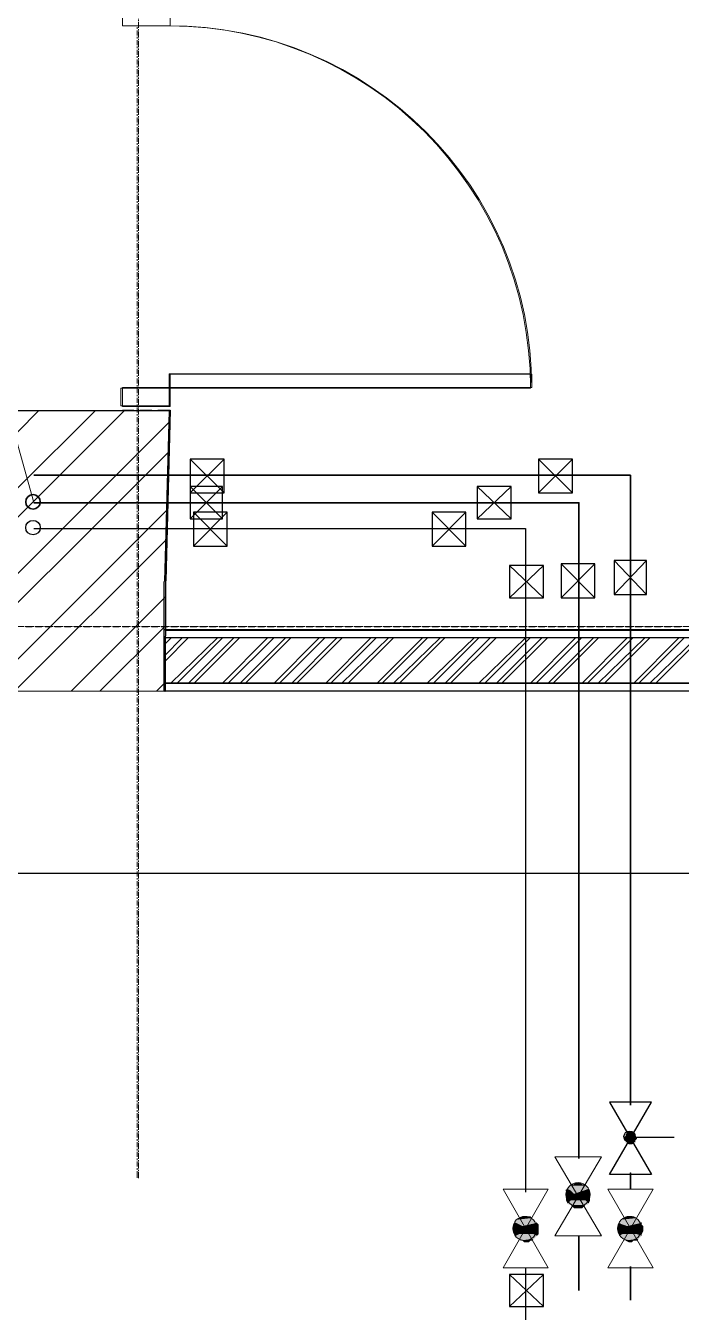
# Model space of a CAD drawing. Header units: millimetres. Extents: x -10178924 to 11692288, y -947381 to 58396.
# Drawn here: x 758863 to 760584, y -821242 to -817862 of the extents above; entities that cross this region are included whole.
import ezdxf

# ---------------------------------------------------------------- set-up
doc = ezdxf.new("R2010")
doc.units = ezdxf.units.MM
doc.linetypes.add('HIDDEN', pattern=[9.525, 6.35, -3.175])
doc.linetypes.add('осевая', pattern=[50.8, 31.75, -6.35, 6.35, -6.35])
for name, color, linetype, lineweight in [('PDF _0', 7, 'Continuous', 9), ('PDF _Разрезы', 7, 'Continuous', 9), ('PDF _Текст', 7, 'Continuous', 5), ('АР_Двери', 250, 'Continuous', 9), ('Двери', 7, 'Continuous', 9), ('Основная ГКЛ', 250, 'Continuous', 9), ('Перегородки', 162, 'Continuous', 9), ('Размеры клад.', 7, 'Continuous', 0), ('Размеры осевые', 153, 'Continuous', 9), ('ШТРИХОВКА', 252, 'Continuous', 15)]:
    doc.layers.add(name, color=color, linetype=linetype, lineweight=lineweight)
for name, color, linetype in [('PDF _PDF _Разрезы', 7, 'Continuous'), ('PDF _В1_Арматура', 7, 'Continuous'), ('PDF _ВК_В1', 5, 'Continuous'), ('PDF _ВК_Т3', 1, 'Continuous'), ('PDF _ВК_Т4', 6, 'Continuous'), ('PDF _Размеры клад.', 7, 'Continuous'), ('PDF _Стены внутр.1', 7, 'Continuous'), ('Стены внутр.1', 7, 'Continuous')]:
    doc.layers.add(name, color=color, linetype=linetype)
for name, color, linetype, true_color in [('PDF _АР_Двери', 7, 'Continuous', 0x545454), ('PDF _Основная ГКЛ', 7, 'Continuous', 0x545454), ('PDF _Перегородки', 7, 'Continuous', 0x0037dd), ('PDF _Размеры осевые', 7, 'Continuous', 0x5d6970), ('PDF _штриховка', 7, 'Continuous', 0x95834a)]:
    doc.layers.add(name, color=color, linetype=linetype, true_color=true_color)

# ---------------------------------------------------------------- blocks, each defined once
blk = doc.blocks.new('*U2227')
at = {"layer": 'АР_Двери'}
for points in [[(-999.6, 0), (-1049.6, 0), (-1049.6, 125), (-999.6, 125)], [(-50, 0), (0, 0), (0, 125), (-50, 125)], [(-50, -949.6), (-85, -949.6), (-85, 0), (-50, 0)]]:
    blk.add_lwpolyline(points, close=True, dxfattribs=at)
blk.add_arc((-50, 0), 949.6, 180, 270, dxfattribs=at)
at = {"layer": 'Основная ГКЛ', "linetype": 'HIDDEN', "ltscale": 5}
for p, q in [((-1059.6, 125), (-1059.6, 0)), ((10, 0), (10, 125))]:
    blk.add_line(p, q, dxfattribs=at)
blk = doc.blocks.new('A$C5282721b')
at = {"layer": 'Перегородки', "lineweight": 20, "true_color": 0x000000, "transparency": 33554687}
h = blk.add_hatch(dxfattribs=at)
h.set_pattern_fill('ANSI32', color=18, scale=10)
h.set_pattern_definition([(45, (-2682.13, 241280.52), (-67.35192, 67.35192), []), (45, (-2637.23, 241280.52), (-67.35192, 67.35192), [])])
h.paths.add_polyline_path([(39172.473, -38800.294), (39172.473, -38680.294), (36871.761, -38680.294), (36871.488, -38800.294)])
at = {"layer": 'ШТРИХОВКА', "ltscale": 100, "true_color": 0x000000, "transparency": 33554687}
h = blk.add_hatch(dxfattribs=at)
h.set_pattern_fill('ANSI31', color=18, scale=50)
h.set_pattern_definition([(45, (-79853.19, 25128.16), (-112.2532, 112.2532), [])])
edge = h.paths.add_edge_path()
edge.add_line((36498.921, -37009.188), (36898.882, -37014.787))
edge.add_line((36898.882, -37014.787), (36964.029, -32428.119))
edge.add_line((36964.029, -32428.119), (37032.722, -32428.119))
edge.add_line((37032.722, -32428.119), (37032.722, -30586.036))
edge.add_line((37032.722, -30586.036), (38904.657, -30586.036))
edge.add_line((38904.657, -30586.036), (38902.425, -30898.17))
edge.add_line((38902.425, -30898.17), (39152.455, -30898.17))
edge.add_line((39152.455, -30898.17), (39154.793, -30586.036))
edge.add_line((39154.793, -30586.036), (41035.118, -30586.036))
edge.add_line((41035.118, -30586.036), (41035.118, -30412.839))
edge.add_line((41035.118, -30412.839), (41035.118, -30026.036))
edge.add_line((41035.118, -30026.036), (36472.722, -30026.036))
edge.add_line((36472.722, -30026.036), (36472.722, -31868.119))
edge.add_line((36472.722, -31868.119), (30542.101, -31868.119))
edge.add_line((30542.101, -31868.119), (30542.101, -32424.051))
edge.add_line((30542.101, -32424.051), (36563.99, -32428.119))
edge.add_line((36563.99, -32428.119), (36498.921, -37066.477))
h.paths.add_polyline_path([(25192.811, -31868.119), (17563.142, -31868.119), (17563.142, -30066.63), (12841.199, -30066.63), (12841.199, -31868.119), (7024.898, -31868.119), (7024.898, -31969.641), (7024.898, -32428.119), (13001.199, -32428.119), (13001.199, -38443.071), (10379.676, -38473.857), (10379.676, -38873.885), (13001.199, -38843.098), (13401.199, -38838.401), (13401.199, -32428.119), (13401.199, -30626.63), (17003.142, -30626.63), (17003.142, -32428.119), (17003.142, -38795.762), (36871.442, -38820.294), (36872.104, -38529.718), (36884.044, -38081.988), (36484.836, -38082.681), (36480.32, -38405.312), (17403.142, -38395.958), (17403.142, -32428.119), (25753.823, -32428.119), (25753.823, -31968.119)])
at = {"layer": 'PDF _Разрезы', "color": 18, "lineweight": 9, "true_color": 0x000000, "transparency": 33554687}
blk.add_lwpolyline([(-11856.305, -39299.259), (62616.964, -39299.259)], dxfattribs=at)
at = {"layer": 'Перегородки', "color": 18, "linetype": 'Continuous', "lineweight": 25, "true_color": 0x000000, "transparency": 33554687}
for p, q in [((39172.473, -38660.294), (36871.806, -38660.294)), ((39172.473, -38680.294), (36871.761, -38680.294)), ((39172.473, -38800.294), (36871.488, -38800.294)), ((39172.473, -38820.294), (36871.442, -38820.294))]:
    blk.add_line(p, q, dxfattribs=at)
at = {"layer": 'Размеры клад.', "color": 18, "true_color": 0x000000, "transparency": 33554687}
blk.add_line((36883.131, -38081.803), (36383.118, -38082.906), dxfattribs=at)
at = {"layer": 'Размеры осевые', "color": 251, "linetype": 'осевая', "ltscale": 0.5, "transparency": 33554687}
for p, q in [((36800, -40100), (36800, -25800)), ((-9750, -38650), (62308.109, -38650)), ((-9718.727, -38650), (61848.609, -38650)), ((-9718.727, -38650), (61848.609, -38650))]:
    blk.add_line(p, q, dxfattribs=at)
at = {"layer": 'Стены внутр.1', "color": 18, "true_color": 0x000000, "transparency": 33554687}
blk.add_line((36883.131, -38081.803), (36872.104, -38529.718), dxfattribs=at)
at = {"layer": 'Стены внутр.1', "color": 18, "linetype": 'Continuous', "true_color": 0x000000, "transparency": 33554687, "flags": 128}
for points in [[(36871.442, -38820.294), (36872.104, -38529.718)], [(17003.142, -38795.762), (36871.442, -38820.294)]]:
    blk.add_lwpolyline(points, dxfattribs=at)
at = {"layer": 'Двери', "color": 18, "linetype": 'Continuous', "ltscale": 2, "true_color": 0x000000, "transparency": 33554687, "xscale": -1.000000000000001, "rotation": 90}
blk.add_blockref('*U2227', (36883.131, -38071.803), dxfattribs=at)

msp = doc.modelspace()

# ---------------------------------------------------------------- linework, layer by layer
at = {"layer": 'PDF _0', "lineweight": 25}
for points in [[(759294.6, -819089.7), (759383.5, -819089.7), (759383.5, -819000.8), (759294.6, -819000.8)], [(760209.1, -819089.7), (760297.9, -819089.7), (760297.9, -819000.8), (760209.1, -819000.8)], [(759294.6, -819157.4), (759379.3, -819157.4), (759379.3, -819072.8), (759294.6, -819072.8)], [(760048.2, -819157.4), (760137.1, -819157.4), (760137.1, -819072.8), (760048.2, -819072.8)], [(759303.1, -819229.4), (759392, -819229.4), (759392, -819140.5), (759303.1, -819140.5)], [(759929.7, -819229.4), (760018.5, -819229.4), (760018.5, -819140.5), (759929.7, -819140.5)], [(760132.9, -819364.9), (760221.7, -819364.9), (760221.7, -819280.2), (760132.9, -819280.2)], [(760268.3, -819364.9), (760357.2, -819364.9), (760357.2, -819276), (760268.3, -819276)], [(760408, -819356.4), (760492.7, -819356.4), (760492.7, -819267.5), (760408, -819267.5)], [(760132.9, -821227.5), (760221.7, -821227.5), (760221.7, -821142.9), (760132.9, -821142.9)]]:
    msp.add_lwpolyline(points, close=True, dxfattribs=at)
for points in [[(759294.6, -819000.8), (759383.5, -819089.7)], [(759383.5, -819000.8), (759294.6, -819089.7)], [(760209.1, -819000.8), (760297.9, -819089.7)], [(760298, -819000.8), (760209.1, -819089.7)], [(759294.6, -819072.8), (759379.3, -819157.4)], [(759379.3, -819072.8), (759294.6, -819157.4)], [(760048.2, -819072.8), (760137.1, -819157.4)], [(760137.1, -819072.8), (760048.2, -819157.4)], [(759303.1, -819140.5), (759392, -819229.4)], [(759392, -819140.5), (759303.1, -819229.4)], [(759929.7, -819140.5), (760018.5, -819229.4)], [(760018.5, -819140.5), (759929.7, -819229.4)], [(760132.9, -819280.2), (760221.7, -819364.9)], [(760221.8, -819280.2), (760132.9, -819364.9)], [(760268.3, -819276), (760357.2, -819364.9)], [(760357.2, -819276), (760268.3, -819364.9)], [(760408, -819267.5), (760492.7, -819356.4)], [(760492.7, -819267.5), (760408, -819356.4)], [(760132.9, -821142.9), (760221.7, -821227.5)], [(760221.8, -821142.9), (760132.9, -821227.5)]]:
    msp.add_lwpolyline(points, dxfattribs=at)
at = {"layer": 'PDF _PDF _Разрезы', "lineweight": 9}
msp.add_lwpolyline([(710500.9, -820088.8), (784971.2, -820088.8)], dxfattribs=at)
at = {"layer": 'PDF _АР_Двери', "lineweight": 9}
for points in [[(760187.9, -818814.5), (760187.9, -818776.4), (759239.7, -818776.4), (759239.7, -818814.5)], [(759239.6, -818814.5), (759239.6, -818861.1), (759112.6, -818861.1), (759112.6, -818814.5)]]:
    msp.add_lwpolyline(points, close=True, dxfattribs=at)
msp.add_arc((759237.5, -818812.4), 950.4, 0, 90, dxfattribs=at)
at = {"layer": 'PDF _В1_Арматура', "lineweight": 25}
for points in [[(760505.4, -820880.4), (760395.3, -820880.4), (760505.4, -820689.9), (760395.3, -820689.9)], [(760395.3, -820689.9), (760505.4, -820880.4)], [(760564.7, -820783), (760450.4, -820783)]]:
    msp.add_lwpolyline(points, dxfattribs=at)
at = {"layer": 'PDF _В1_Арматура', "lineweight": 0}
for points in [[(760458.8, -820770.3), (760441.9, -820770.3), (760458.8, -820770.3)], [(760454.6, -820770.3), (760446.1, -820770.3), (760454.6, -820770.3)], [(760454.6, -820800), (760446.1, -820800), (760454.6, -820800)], [(760467.3, -820783), (760454.6, -820783), (760467.3, -820783)], [(760374.1, -821041.3), (760251.4, -820833.8), (760374.1, -820833.8)], [(760374.1, -821041.3), (760251.4, -821041.3), (760374.1, -820833.8)], [(760234.4, -821125.9), (760115.9, -820918.5), (760234.4, -820918.5)], [(760234.4, -821125.9), (760115.9, -821125.9), (760234.4, -820918.5)], [(760281, -820922.7), (760285.3, -820918.5), (760281, -820922.7)], [(760302.2, -820943.9), (760314.9, -820935.4), (760302.2, -820943.9)], [(760331.8, -820922.7), (760340.3, -820918.5), (760331.8, -820922.7)], [(760509.6, -821125.9), (760391.1, -820918.5), (760509.6, -820918.5)], [(760509.6, -821125.9), (760391.1, -821125.9), (760509.6, -820918.5)], [(760145.5, -821011.6), (760149.8, -821007.4), (760145.5, -821011.6)], [(760196.4, -821011.6), (760204.8, -821007.4), (760196.4, -821011.6)], [(760420.7, -821011.6), (760420.7, -821007.4), (760420.7, -821011.6)], [(760467.3, -821011.6), (760480, -821007.4), (760467.3, -821011.6)], [(760166.7, -821028.6), (760175.2, -821024.3), (760166.7, -821028.6)], [(760441.9, -821028.6), (760450.4, -821024.3), (760441.9, -821028.6)]]:
    msp.add_lwpolyline(points, dxfattribs=at)
msp.add_lwpolyline([(760437.7, -820791.5), (760437.7, -820791.5), (760437.7, -820791.5)], close=True, dxfattribs=at)
at = {"layer": 'PDF _В1_Арматура', "lineweight": 25}
msp.add_circle((760448.2, -820780.9), 14.8, dxfattribs=at)
at = {"layer": 'PDF _В1_Арматура', "lineweight": 0}
for centre in [(760312.8, -820933.3), (760173.1, -821022.2), (760448.2, -821022.2)]:
    msp.add_circle(centre, 31.7, dxfattribs=at)
at = {"layer": 'PDF _В1_Арматура', "transparency": 33554559}
for points in [[(760441.9, -820770.3), (760463.1, -820774.6), (760437.7, -820774.6)], [(760437.7, -820774.6), (760441.9, -820778.8), (760437.7, -820778.8)], [(760437.7, -820774.6), (760463.1, -820774.6), (760463.1, -820774.6)], [(760463.1, -820774.6), (760463.1, -820774.6), (760437.7, -820774.6)], [(760463.1, -820774.6), (760437.7, -820774.6), (760458.8, -820778.8)], [(760437.7, -820774.6), (760458.8, -820778.8), (760441.9, -820778.8)], [(760446.1, -820770.3), (760458.8, -820770.3), (760441.9, -820770.3)], [(760441.9, -820770.3), (760458.8, -820770.3), (760458.8, -820770.3)], [(760458.8, -820770.3), (760441.9, -820770.3), (760463.1, -820774.6)], [(760450.4, -820770.3), (760454.6, -820770.3), (760446.1, -820770.3)], [(760446.1, -820770.3), (760454.6, -820770.3), (760454.6, -820770.3)], [(760454.6, -820770.3), (760446.1, -820770.3), (760458.8, -820770.3)], [(760463.1, -820774.6), (760463.1, -820778.8), (760458.8, -820778.8)], [(760437.7, -820778.8), (760446.1, -820783), (760433.4, -820783)], [(760450.4, -820783), (760450.4, -820783), (760433.4, -820783)], [(760450.4, -820783), (760433.4, -820783), (760446.1, -820783)], [(760450.4, -820783), (760433.4, -820783), (760446.1, -820787.3)], [(760433.4, -820783), (760446.1, -820787.3), (760433.4, -820787.3)], [(760446.1, -820787.3), (760433.4, -820787.3), (760441.9, -820791.5)], [(760433.4, -820787.3), (760441.9, -820791.5), (760437.7, -820791.5)], [(760441.9, -820778.8), (760437.7, -820778.8), (760446.1, -820783)], [(760441.9, -820791.5), (760463.1, -820791.5), (760437.7, -820791.5)], [(760437.7, -820791.5), (760441.9, -820791.5), (760441.9, -820791.5)], [(760463.1, -820791.5), (760437.7, -820791.5), (760463.1, -820795.7)], [(760437.7, -820791.5), (760463.1, -820795.7), (760437.7, -820795.7)], [(760463.1, -820795.7), (760437.7, -820795.7), (760458.8, -820795.7)], [(760437.7, -820795.7), (760458.8, -820795.7), (760441.9, -820795.7)], [(760458.8, -820778.8), (760441.9, -820778.8), (760454.6, -820783)], [(760441.9, -820778.8), (760454.6, -820783), (760446.1, -820783)], [(760446.1, -820787.3), (760458.8, -820791.5), (760441.9, -820791.5)], [(760458.8, -820791.5), (760441.9, -820791.5), (760463.1, -820791.5)], [(760458.8, -820795.7), (760441.9, -820795.7), (760458.8, -820800)], [(760441.9, -820795.7), (760458.8, -820800), (760441.9, -820800)], [(760458.8, -820800), (760441.9, -820800), (760454.6, -820800)], [(760441.9, -820800), (760454.6, -820800), (760446.1, -820800)], [(760450.4, -820783), (760450.4, -820783), (760446.1, -820783)], [(760450.4, -820783), (760446.1, -820783), (760454.6, -820783)], [(760450.4, -820783), (760454.6, -820787.3), (760446.1, -820787.3)], [(760454.6, -820787.3), (760446.1, -820787.3), (760458.8, -820791.5)], [(760446.1, -820800), (760454.6, -820800), (760454.6, -820800)], [(760446.1, -820800), (760454.6, -820800), (760450.4, -820800)], [(760454.6, -820783), (760467.3, -820783), (760450.4, -820783)], [(760467.3, -820783), (760450.4, -820783), (760467.3, -820787.3)], [(760450.4, -820783), (760467.3, -820787.3), (760454.6, -820787.3)], [(760458.8, -820778.8), (760467.3, -820783), (760454.6, -820783)], [(760467.3, -820787.3), (760454.6, -820787.3), (760463.1, -820791.5)], [(760454.6, -820787.3), (760463.1, -820791.5), (760458.8, -820791.5)], [(760463.1, -820778.8), (760458.8, -820778.8), (760467.3, -820783)], [(760458.8, -820791.5), (760463.1, -820791.5), (760463.1, -820791.5)], [(760463.1, -820791.5), (760463.1, -820791.5), (760458.8, -820791.5)], [(760293.7, -820910), (760331.8, -820910), (760289.5, -820914.3)], [(760331.8, -820910), (760289.5, -820914.3), (760336.1, -820914.3)], [(760298, -820905.8), (760327.6, -820905.8), (760293.7, -820910)], [(760327.6, -820905.8), (760293.7, -820910), (760331.8, -820910)], [(760302.2, -820905.8), (760323.4, -820905.8), (760298, -820905.8)], [(760323.4, -820905.8), (760298, -820905.8), (760327.6, -820905.8)], [(760306.4, -820901.6), (760319.1, -820901.6), (760302.2, -820905.8)], [(760319.1, -820901.6), (760302.2, -820905.8), (760323.4, -820905.8)], [(760314.9, -820901.6), (760306.4, -820901.6), (760319.1, -820901.6)], [(760285.3, -820918.5), (760281, -820922.7), (760293.7, -820922.7)], [(760281, -820922.7), (760293.7, -820922.7), (760281, -820931.2)], [(760293.7, -820922.7), (760281, -820931.2), (760302.2, -820931.2)], [(760281, -820931.2), (760302.2, -820931.2), (760281, -820935.4)], [(760302.2, -820931.2), (760281, -820935.4), (760314.9, -820935.4)], [(760281, -820935.4), (760314.9, -820935.4), (760281, -820943.9)], [(760314.9, -820935.4), (760281, -820943.9), (760302.2, -820943.9)], [(760281, -820943.9), (760302.2, -820943.9), (760281, -820948.1)], [(760302.2, -820943.9), (760281, -820948.1), (760293.7, -820948.1)], [(760289.5, -820914.3), (760336.1, -820914.3), (760285.3, -820918.5)], [(760336.1, -820914.3), (760285.3, -820918.5), (760340.3, -820918.5)], [(760285.3, -820918.5), (760340.3, -820918.5), (760302.2, -820931.2)], [(760302.2, -820943.9), (760323.4, -820943.9), (760293.7, -820948.1)], [(760323.4, -820943.9), (760293.7, -820948.1), (760331.8, -820948.1)], [(760340.3, -820918.5), (760302.2, -820931.2), (760323.4, -820931.2)], [(760314.9, -820935.4), (760323.4, -820931.2), (760302.2, -820931.2)], [(760314.9, -820935.4), (760302.2, -820943.9), (760323.4, -820943.9)], [(760314.9, -820935.4), (760314.9, -820935.4), (760323.4, -820931.2)], [(760323.4, -820931.2), (760344.5, -820931.2), (760314.9, -820935.4)], [(760344.5, -820931.2), (760314.9, -820935.4), (760344.5, -820935.4)], [(760314.9, -820935.4), (760344.5, -820935.4), (760323.4, -820943.9)], [(760331.8, -820922.7), (760344.5, -820922.7), (760323.4, -820931.2)], [(760344.5, -820922.7), (760323.4, -820931.2), (760344.5, -820931.2)], [(760344.5, -820935.4), (760323.4, -820943.9), (760344.5, -820943.9)], [(760323.4, -820943.9), (760344.5, -820943.9), (760331.8, -820948.1)], [(760340.3, -820918.5), (760331.8, -820922.7), (760344.5, -820922.7)], [(760344.5, -820943.9), (760331.8, -820948.1), (760344.5, -820948.1)], [(760293.7, -820948.1), (760281, -820948.1), (760285.3, -820956.6)], [(760293.7, -820948.1), (760331.8, -820948.1), (760285.3, -820956.6)], [(760331.8, -820948.1), (760285.3, -820956.6), (760340.3, -820956.6)], [(760285.3, -820956.6), (760340.3, -820956.6), (760289.5, -820960.8)], [(760340.3, -820956.6), (760289.5, -820960.8), (760336.1, -820960.8)], [(760289.5, -820960.8), (760336.1, -820960.8), (760293.7, -820960.8)], [(760336.1, -820960.8), (760293.7, -820960.8), (760331.8, -820960.8)], [(760293.7, -820960.8), (760331.8, -820960.8), (760298, -820965.1)], [(760331.8, -820960.8), (760298, -820965.1), (760327.6, -820965.1)], [(760298, -820965.1), (760327.6, -820965.1), (760302.2, -820969.3)], [(760327.6, -820965.1), (760302.2, -820969.3), (760323.4, -820969.3)], [(760302.2, -820969.3), (760323.4, -820969.3), (760306.4, -820969.3)], [(760323.4, -820969.3), (760306.4, -820969.3), (760319.1, -820969.3)], [(760306.4, -820969.3), (760319.1, -820969.3), (760314.9, -820969.3)], [(760331.8, -820948.1), (760344.5, -820948.1), (760340.3, -820956.6)], [(760145.5, -821011.6), (760158.2, -821011.6), (760141.3, -821015.9)], [(760158.2, -821011.6), (760141.3, -821015.9), (760166.7, -821015.9)], [(760149.8, -821007.4), (760145.5, -821011.6), (760158.2, -821011.6)], [(760154, -820998.9), (760196.3, -820998.9), (760149.8, -821003.2)], [(760196.3, -820998.9), (760149.8, -821003.2), (760200.6, -821003.2)], [(760149.8, -821003.2), (760200.6, -821003.2), (760149.8, -821007.4)], [(760200.6, -821003.2), (760149.8, -821007.4), (760204.8, -821007.4)], [(760149.8, -821007.4), (760204.8, -821007.4), (760166.7, -821015.9)], [(760158.3, -820994.7), (760192.1, -820994.7), (760154, -820998.9)], [(760192.1, -820994.7), (760154, -820998.9), (760196.4, -820998.9)], [(760166.7, -820990.5), (760187.9, -820990.5), (760158.3, -820994.7)], [(760187.9, -820990.5), (760158.3, -820994.7), (760192.1, -820994.7)], [(760171, -820990.5), (760183.7, -820990.5), (760166.7, -820990.5)], [(760183.7, -820990.5), (760166.7, -820990.5), (760187.9, -820990.5)], [(760204.8, -821007.4), (760166.7, -821015.9), (760187.9, -821015.9)], [(760175.2, -820990.5), (760171, -820990.5), (760183.7, -820990.5)], [(760196.4, -821011.6), (760209.1, -821011.6), (760187.9, -821015.9)], [(760209.1, -821011.6), (760187.9, -821015.9), (760209.1, -821015.9)], [(760204.8, -821007.4), (760196.4, -821011.6), (760209.1, -821011.6)], [(760420.7, -821011.6), (760429.2, -821011.6), (760416.5, -821015.9)], [(760429.2, -821011.6), (760416.5, -821015.9), (760441.9, -821015.9)], [(760425, -821003.2), (760475.8, -821003.2), (760420.7, -821007.4)], [(760475.8, -821003.2), (760420.7, -821007.4), (760480, -821007.4)], [(760420.7, -821007.4), (760420.7, -821011.6), (760429.2, -821011.6)], [(760420.7, -821007.4), (760480, -821007.4), (760441.9, -821015.9)], [(760429.2, -820998.9), (760471.5, -820998.9), (760425, -821003.2)], [(760471.5, -820998.9), (760425, -821003.2), (760475.8, -821003.2)], [(760433.4, -820994.7), (760467.3, -820994.7), (760429.2, -820998.9)], [(760467.3, -820994.7), (760429.2, -820998.9), (760471.5, -820998.9)], [(760437.7, -820990.5), (760458.8, -820990.5), (760433.4, -820994.7)], [(760458.8, -820990.5), (760433.4, -820994.7), (760467.3, -820994.7)], [(760446.1, -820990.5), (760454.6, -820990.5), (760437.7, -820990.5)], [(760454.6, -820990.5), (760437.7, -820990.5), (760458.8, -820990.5)], [(760480, -821007.4), (760441.9, -821015.9), (760458.8, -821015.9)], [(760450.4, -820990.5), (760446.1, -820990.5), (760454.6, -820990.5)], [(760467.3, -821011.6), (760480, -821011.6), (760458.8, -821015.9)], [(760480, -821011.6), (760458.8, -821015.9), (760484.2, -821015.9)], [(760480, -821007.4), (760467.3, -821011.6), (760480, -821011.6)], [(760141.3, -821015.9), (760166.7, -821015.9), (760141.3, -821024.3)], [(760166.7, -821015.9), (760141.3, -821024.3), (760175.2, -821024.3)], [(760141.3, -821024.3), (760175.2, -821024.3), (760141.3, -821028.6)], [(760175.2, -821024.3), (760141.3, -821028.6), (760166.7, -821028.6)], [(760141.3, -821028.6), (760166.7, -821028.6), (760145.6, -821037)], [(760166.7, -821028.6), (760145.6, -821037), (760158.3, -821037)], [(760158.3, -821037), (760145.6, -821037), (760149.8, -821041.3)], [(760158.3, -821037), (760196.4, -821037), (760149.8, -821041.3)], [(760196.4, -821037), (760149.8, -821041.3), (760204.8, -821041.3)], [(760149.8, -821041.3), (760204.8, -821041.3), (760149.8, -821045.5)], [(760204.8, -821041.3), (760149.8, -821045.5), (760200.6, -821045.5)], [(760149.8, -821045.5), (760200.6, -821045.5), (760154, -821049.7)], [(760200.6, -821045.5), (760154, -821049.7), (760196.4, -821049.7)], [(760166.7, -821028.6), (760187.9, -821028.6), (760158.3, -821037)], [(760187.9, -821028.6), (760158.3, -821037), (760196.4, -821037)], [(760175.2, -821024.3), (760187.9, -821015.9), (760166.7, -821015.9)], [(760175.2, -821024.3), (760166.7, -821028.6), (760187.9, -821028.6)], [(760175.2, -821024.3), (760175.2, -821024.3), (760187.9, -821015.9)], [(760187.9, -821015.9), (760209.1, -821015.9), (760175.2, -821024.3)], [(760209.1, -821015.9), (760175.2, -821024.3), (760209.1, -821024.3)], [(760175.2, -821024.3), (760209.1, -821024.3), (760187.9, -821028.6)], [(760209.1, -821024.3), (760187.9, -821028.6), (760209.1, -821028.6)], [(760187.9, -821028.6), (760209.1, -821028.6), (760196.4, -821037)], [(760209.1, -821028.6), (760196.4, -821037), (760209.1, -821037)], [(760196.4, -821037), (760209.1, -821037), (760204.8, -821041.3)], [(760416.5, -821015.9), (760441.9, -821015.9), (760416.5, -821024.3)], [(760441.9, -821015.9), (760416.5, -821024.3), (760450.4, -821024.3)], [(760416.5, -821024.3), (760450.4, -821024.3), (760416.5, -821028.6)], [(760450.4, -821024.3), (760416.5, -821028.6), (760441.9, -821028.6)], [(760416.5, -821028.6), (760441.9, -821028.6), (760420.7, -821037)], [(760441.9, -821028.6), (760420.7, -821037), (760429.2, -821037)], [(760429.2, -821037), (760420.7, -821037), (760420.7, -821041.3)], [(760429.2, -821037), (760467.3, -821037), (760420.7, -821041.3)], [(760467.3, -821037), (760420.7, -821041.3), (760480, -821041.3)], [(760420.7, -821041.3), (760480, -821041.3), (760425, -821045.5)], [(760480, -821041.3), (760425, -821045.5), (760475.8, -821045.5)], [(760425, -821045.5), (760475.8, -821045.5), (760429.2, -821049.7)], [(760441.9, -821028.6), (760458.8, -821028.6), (760429.2, -821037)], [(760458.8, -821028.6), (760429.2, -821037), (760467.3, -821037)], [(760475.8, -821045.5), (760429.2, -821049.7), (760471.5, -821049.7)], [(760450.4, -821024.3), (760458.8, -821015.9), (760441.9, -821015.9)], [(760450.4, -821024.3), (760441.9, -821028.6), (760458.8, -821028.6)], [(760450.4, -821024.3), (760450.4, -821024.3), (760458.8, -821015.9)], [(760458.8, -821015.9), (760484.2, -821015.9), (760450.4, -821024.3)], [(760484.2, -821015.9), (760450.4, -821024.3), (760484.2, -821024.3)], [(760450.4, -821024.3), (760484.2, -821024.3), (760458.8, -821028.6)], [(760484.2, -821024.3), (760458.8, -821028.6), (760484.2, -821028.6)], [(760458.8, -821028.6), (760484.2, -821028.6), (760467.3, -821037)], [(760484.2, -821028.6), (760467.3, -821037), (760480, -821037)], [(760467.3, -821037), (760480, -821037), (760480, -821041.3)], [(760154, -821049.7), (760196.3, -821049.7), (760158.2, -821054)], [(760196.3, -821049.7), (760158.2, -821054), (760192.1, -821054)], [(760158.3, -821054), (760192.1, -821054), (760166.7, -821054)], [(760192.1, -821054), (760166.7, -821054), (760187.9, -821054)], [(760166.7, -821054), (760187.9, -821054), (760171, -821058.2)], [(760187.9, -821054), (760171, -821058.2), (760183.7, -821058.2)], [(760171, -821058.2), (760183.7, -821058.2), (760175.2, -821058.2)], [(760429.2, -821049.7), (760471.5, -821049.7), (760433.4, -821054)], [(760471.5, -821049.7), (760433.4, -821054), (760467.3, -821054)], [(760433.4, -821054), (760467.3, -821054), (760437.7, -821054)], [(760467.3, -821054), (760437.7, -821054), (760458.8, -821054)], [(760437.7, -821054), (760458.8, -821054), (760446.1, -821058.2)], [(760458.8, -821054), (760446.1, -821058.2), (760454.6, -821058.2)], [(760446.1, -821058.2), (760454.6, -821058.2), (760450.4, -821058.2)]]:
    msp.add_solid(points, dxfattribs=at)
at = {"layer": 'PDF _ВК_В1', "lineweight": 30}
for points in [[(758884.1, -819182.8), (760175.2, -819182.8), (760175.2, -820926.9)], [(760175.2, -821125.9), (760175.2, -821291)]]:
    msp.add_lwpolyline(points, dxfattribs=at)
msp.add_circle((758881.9, -819180.7), 19.1, dxfattribs=at)
at = {"layer": 'PDF _ВК_Т3', "lineweight": 35}
for points in [[(760314.9, -820838.1), (760314.9, -819115.2), (758884.1, -819115.2)], [(760314.9, -821041.3), (760314.9, -821185.2)]]:
    msp.add_lwpolyline(points, dxfattribs=at)
msp.add_circle((758881.9, -819113), 19.1, dxfattribs=at)
at = {"layer": 'PDF _ВК_Т4', "lineweight": 35}
for points in [[(760450.4, -820698.4), (760450.4, -819043.2), (758884.1, -819043.2)], [(760450.4, -820918.5), (760450.4, -820876.2), (760450.4, -820918.5)], [(760450.4, -820880.4), (760450.4, -820918.5)], [(760450.4, -821121.7), (760450.4, -821210.6)]]:
    msp.add_lwpolyline(points, dxfattribs=at)
at = {"layer": 'PDF _Основная ГКЛ', "lineweight": 9}
msp.add_lwpolyline([(759239.6, -818873.8), (759112.6, -818873.8)], dxfattribs=at)
at = {"layer": 'PDF _Перегородки', "color": 5, "lineweight": 25}
for points in [[(761529.9, -819606.1), (761529.9, -819449.5), (759227, -819449.5)], [(761529.9, -819470.7), (759227, -819470.7)], [(761529.9, -819589.2), (759227, -819589.2)], [(761529.9, -819610.4), (759227, -819610.4)]]:
    msp.add_lwpolyline(points, dxfattribs=at)
at = {"layer": 'PDF _Перегородки', "color": 5, "lineweight": 20}
for points in [[(759226.9, -819474.9), (759231.1, -819470.7)], [(759226.9, -819517.3), (759273.5, -819470.7)], [(759243.8, -819589.2), (759366.6, -819470.7)], [(759290.4, -819589.2), (759408.9, -819470.7)], [(759379.3, -819589.2), (759497.8, -819470.7)], [(759425.9, -819589.2), (759544.4, -819470.7)], [(759514.8, -819589.2), (759633.3, -819470.7)], [(759561.3, -819589.2), (759679.9, -819470.7)], [(759650.2, -819589.2), (759768.8, -819470.7)], [(759692.6, -819589.2), (759815.3, -819470.7)], [(759785.7, -819589.2), (759904.2, -819470.7)], [(759828, -819589.2), (759950.8, -819470.7)], [(759916.9, -819589.2), (760039.7, -819470.7)], [(759963.5, -819589.2), (760082, -819470.7)], [(760052.4, -819589.2), (760175.2, -819470.7)], [(760099, -819589.2), (760217.5, -819470.7)], [(760187.9, -819589.2), (760306.4, -819470.7)], [(760234.5, -819589.2), (760353, -819470.7)], [(760323.4, -819589.2), (760441.9, -819470.7)], [(760365.7, -819589.2), (760488.4, -819470.7)], [(760458.8, -819589.2), (760577.4, -819470.7)], [(760501.2, -819589.2), (760623.9, -819470.7)]]:
    msp.add_lwpolyline(points, dxfattribs=at)
at = {"layer": 'PDF _Размеры клад.', "lineweight": 0}
msp.add_lwpolyline([(759239.6, -818873.8), (758740.1, -818873.8)], dxfattribs=at)
at = {"layer": 'PDF _Размеры осевые', "lineweight": 9}
for points in [[(759154.9, -817870.5), (759154.9, -817866.2)], [(759154.9, -817887.4), (759154.9, -817874.7)], [(759154.9, -817895.9), (759154.9, -817891.6)], [(759154.9, -817912.8), (759154.9, -817900.1)], [(759154.9, -817921.3), (759154.9, -817917)], [(759154.9, -817938.2), (759154.9, -817925.5)], [(759154.9, -817946.7), (759154.9, -817942.4)], [(759154.9, -817963.6), (759154.9, -817950.9)], [(759154.9, -817972.1), (759154.9, -817967.8)], [(759154.9, -817989), (759154.9, -817976.3)], [(759154.9, -817997.5), (759154.9, -817993.2)], [(759154.9, -818014.4), (759154.9, -818001.7)], [(759154.9, -818022.9), (759154.9, -818018.6)], [(759154.9, -818039.8), (759154.9, -818027.1)], [(759154.9, -818048.3), (759154.9, -818044)], [(759154.9, -818065.2), (759154.9, -818052.5)], [(759154.9, -818073.7), (759154.9, -818069.4)], [(759154.9, -818090.6), (759154.9, -818077.9)], [(759154.9, -818099.1), (759154.9, -818094.8)], [(759154.9, -818116), (759154.9, -818103.3)], [(759154.9, -818124.5), (759154.9, -818120.2)], [(759154.9, -818141.4), (759154.9, -818128.7)], [(759154.9, -818149.9), (759154.9, -818145.6)], [(759154.9, -818166.8), (759154.9, -818154.1)], [(759154.9, -818175.3), (759154.9, -818171)], [(759154.9, -818192.2), (759154.9, -818179.5)], [(759154.9, -818200.7), (759154.9, -818196.4)], [(759154.9, -818217.6), (759154.9, -818204.9)], [(759154.9, -818226.1), (759154.9, -818221.8)], [(759154.9, -818243), (759154.9, -818230.3)], [(759154.9, -818251.5), (759154.9, -818247.2)], [(759154.9, -818268.4), (759154.9, -818255.7)], [(759154.9, -818276.9), (759154.9, -818272.6)], [(759154.9, -818293.8), (759154.9, -818281.1)], [(759154.9, -818302.3), (759154.9, -818298)], [(759154.9, -818319.2), (759154.9, -818306.5)], [(759154.9, -818327.7), (759154.9, -818323.4)], [(759154.9, -818344.6), (759154.9, -818331.9)], [(759154.9, -818353.1), (759154.9, -818348.8)], [(759154.9, -818370), (759154.9, -818357.3)], [(759154.9, -818378.5), (759154.9, -818374.2)], [(759154.9, -818395.4), (759154.9, -818382.7)], [(759154.9, -818403.9), (759154.9, -818399.6)], [(759154.9, -818420.8), (759154.9, -818408.1)], [(759154.9, -818429.3), (759154.9, -818425)], [(759154.9, -818446.2), (759154.9, -818433.5)], [(759154.9, -818454.7), (759154.9, -818450.4)], [(759154.9, -818471.6), (759154.9, -818458.9)], [(759154.9, -818480.1), (759154.9, -818475.8)], [(759154.9, -818497), (759154.9, -818484.3)], [(759154.9, -818505.5), (759154.9, -818501.2)], [(759154.9, -818522.4), (759154.9, -818509.7)], [(759154.9, -818530.9), (759154.9, -818526.6)], [(759154.9, -818547.8), (759154.9, -818535.1)], [(759154.9, -818556.3), (759154.9, -818552)], [(759154.9, -818573.2), (759154.9, -818560.5)], [(759154.9, -818581.7), (759154.9, -818577.4)], [(759154.9, -818598.6), (759154.9, -818585.9)], [(759154.9, -818607.1), (759154.9, -818602.8)], [(759154.9, -818624), (759154.9, -818611.3)], [(759154.9, -818632.5), (759154.9, -818628.2)], [(759154.9, -818649.4), (759154.9, -818636.7)], [(759154.9, -818657.9), (759154.9, -818653.6)], [(759154.9, -818674.8), (759154.9, -818662.1)], [(759154.9, -818683.3), (759154.9, -818679)], [(759154.9, -818700.2), (759154.9, -818687.5)], [(759154.9, -818708.7), (759154.9, -818704.4)], [(759154.9, -818725.6), (759154.9, -818712.9)], [(759154.9, -818734.1), (759154.9, -818729.8)], [(759154.9, -818751), (759154.9, -818738.3)], [(759154.9, -818759.5), (759154.9, -818755.2)], [(759154.9, -818776.4), (759154.9, -818763.7)], [(759154.9, -818784.9), (759154.9, -818780.6)], [(759154.9, -818801.8), (759154.9, -818789.1)], [(759154.9, -818810.3), (759154.9, -818806)], [(759154.9, -818827.2), (759154.9, -818814.5)], [(759154.9, -818835.7), (759154.9, -818831.4)], [(759154.9, -818852.6), (759154.9, -818839.9)], [(759154.9, -818861.1), (759154.9, -818856.9)], [(759154.9, -818878), (759154.9, -818865.3)], [(759154.9, -818886.5), (759154.9, -818882.2)], [(759154.9, -818903.4), (759154.9, -818890.7)], [(759154.9, -818911.9), (759154.9, -818907.6)], [(759154.9, -818928.8), (759154.9, -818916.1)], [(759154.9, -818937.3), (759154.9, -818933)], [(759154.9, -818954.2), (759154.9, -818941.5)], [(759154.9, -818962.7), (759154.9, -818958.5)], [(759154.9, -818979.6), (759154.9, -818966.9)], [(759154.9, -818988.1), (759154.9, -818983.9)], [(759154.9, -819005), (759154.9, -818992.3)], [(759154.9, -819013.5), (759154.9, -819009.2)], [(759154.9, -819030.4), (759154.9, -819017.7)], [(759154.9, -819038.9), (759154.9, -819034.7)], [(759154.9, -819055.8), (759154.9, -819043.1)], [(759154.9, -819064.3), (759154.9, -819060.1)], [(759154.9, -819081.2), (759154.9, -819068.5)], [(759154.9, -819089.7), (759154.9, -819085.5)], [(759154.9, -819106.6), (759154.9, -819093.9)], [(759154.9, -819115.1), (759154.9, -819110.9)], [(759154.9, -819132), (759154.9, -819119.3)], [(759154.9, -819140.5), (759154.9, -819136.3)], [(759154.9, -819157.4), (759154.9, -819144.7)], [(759154.9, -819165.9), (759154.9, -819161.7)], [(759154.9, -819182.8), (759154.9, -819170.1)], [(759154.9, -819191.3), (759154.9, -819187.1)], [(759154.9, -819208.2), (759154.9, -819195.5)], [(759154.9, -819216.7), (759154.9, -819212.5)], [(759154.9, -819233.6), (759154.9, -819220.9)], [(759154.9, -819242.1), (759154.9, -819237.9)], [(759154.9, -819259), (759154.9, -819246.3)], [(759154.9, -819267.5), (759154.9, -819263.3)], [(759154.9, -819284.4), (759154.9, -819271.7)], [(759154.9, -819292.9), (759154.9, -819288.7)], [(759154.9, -819309.8), (759154.9, -819297.1)], [(759154.9, -819318.3), (759154.9, -819314.1)], [(759154.9, -819335.2), (759154.9, -819322.5)], [(759154.9, -819343.7), (759154.9, -819339.5)], [(759154.9, -819360.6), (759154.9, -819347.9)], [(759154.9, -819369.1), (759154.9, -819364.9)], [(759154.9, -819386), (759154.9, -819373.3)], [(759154.9, -819394.5), (759154.9, -819390.3)], [(759154.9, -819411.4), (759154.9, -819398.7)], [(759154.9, -819419.9), (759154.9, -819415.7)], [(758862.8, -819441.1), (758879.8, -819441.1)], [(758884, -819441.1), (758884, -819441.1)], [(758888.2, -819441.1), (758905.2, -819441.1)], [(758909.4, -819441.1), (758909.4, -819441.1)], [(758913.6, -819441.1), (758930.6, -819441.1)], [(758934.8, -819441.1), (758934.8, -819441.1)], [(758939, -819441.1), (758956, -819441.1)], [(758960.2, -819441.1), (758960.2, -819441.1)], [(758964.4, -819441.1), (758981.4, -819441.1)], [(758985.6, -819441.1), (758985.6, -819441.1)], [(758989.8, -819441.1), (759006.8, -819441.1)], [(759011, -819441.1), (759011, -819441.1)], [(759015.2, -819441.1), (759032.2, -819441.1)], [(759036.4, -819441.1), (759036.4, -819441.1)], [(759040.6, -819441.1), (759057.6, -819441.1)], [(759061.8, -819441.1), (759061.8, -819441.1)], [(759066, -819441.1), (759083, -819441.1)], [(759087.2, -819441.1), (759087.2, -819441.1)], [(759091.4, -819441.1), (759108.4, -819441.1)], [(759112.6, -819441.1), (759112.6, -819441.1)], [(759116.8, -819441.1), (759133.8, -819441.1)], [(759138, -819441.1), (759138, -819441.1)], [(759142.2, -819441.1), (759159.2, -819441.1)], [(759154.9, -819436.8), (759154.9, -819424.1)], [(759154.9, -819445.3), (759154.9, -819441.1)], [(759154.9, -819462.2), (759154.9, -819449.5)], [(759163.4, -819441.1), (759163.4, -819441.1)], [(759167.6, -819441.1), (759184.6, -819441.1)], [(759188.8, -819441.1), (759188.8, -819441.1)], [(759193, -819441.1), (759210, -819441.1)], [(759214.2, -819441.1), (759214.2, -819441.1)], [(759218.4, -819441.1), (759235.4, -819441.1)], [(759239.6, -819441.1), (759239.6, -819441.1)], [(759243.8, -819441.1), (759260.8, -819441.1)], [(759265, -819441.1), (759265, -819441.1)], [(759269.2, -819441.1), (759286.2, -819441.1)], [(759290.4, -819441.1), (759290.4, -819441.1)], [(759294.6, -819441.1), (759311.6, -819441.1)], [(759315.8, -819441.1), (759315.8, -819441.1)], [(759320, -819441.1), (759337, -819441.1)], [(759341.2, -819441.1), (759341.2, -819441.1)], [(759345.4, -819441.1), (759362.4, -819441.1)], [(759366.6, -819441.1), (759366.6, -819441.1)], [(759370.8, -819441.1), (759387.8, -819441.1)], [(759392, -819441.1), (759392, -819441.1)], [(759396.2, -819441.1), (759413.2, -819441.1)], [(759417.4, -819441.1), (759417.4, -819441.1)], [(759421.6, -819441.1), (759438.6, -819441.1)], [(759442.8, -819441.1), (759442.8, -819441.1)], [(759447, -819441.1), (759464, -819441.1)], [(759468.2, -819441.1), (759468.2, -819441.1)], [(759472.4, -819441.1), (759489.4, -819441.1)], [(759493.6, -819441.1), (759493.6, -819441.1)], [(759497.8, -819441.1), (759514.8, -819441.1)], [(759519, -819441.1), (759519, -819441.1)], [(759523.2, -819441.1), (759540.2, -819441.1)], [(759544.4, -819441.1), (759544.4, -819441.1)], [(759548.6, -819441.1), (759565.6, -819441.1)], [(759569.8, -819441.1), (759569.8, -819441.1)], [(759574, -819441.1), (759591, -819441.1)], [(759595.2, -819441.1), (759595.2, -819441.1)], [(759599.4, -819441.1), (759616.4, -819441.1)], [(759620.6, -819441.1), (759620.6, -819441.1)], [(759624.8, -819441.1), (759641.8, -819441.1)], [(759646, -819441.1), (759646, -819441.1)], [(759650.2, -819441.1), (759667.2, -819441.1)], [(759671.4, -819441.1), (759671.4, -819441.1)], [(759675.6, -819441.1), (759692.6, -819441.1)], [(759696.8, -819441.1), (759696.8, -819441.1)], [(759701, -819441.1), (759718, -819441.1)], [(759722.2, -819441.1), (759722.2, -819441.1)], [(759726.5, -819441.1), (759743.4, -819441.1)], [(759747.6, -819441.1), (759747.6, -819441.1)], [(759751.9, -819441.1), (759768.8, -819441.1)], [(759773, -819441.1), (759773, -819441.1)], [(759777.2, -819441.1), (759794.2, -819441.1)], [(759798.4, -819441.1), (759798.4, -819441.1)], [(759802.6, -819441.1), (759819.6, -819441.1)], [(759823.8, -819441.1), (759823.8, -819441.1)], [(759828, -819441.1), (759845, -819441.1)], [(759849.2, -819441.1), (759849.2, -819441.1)], [(759853.5, -819441.1), (759870.4, -819441.1)], [(759874.6, -819441.1), (759874.6, -819441.1)], [(759878.9, -819441.1), (759895.8, -819441.1)], [(759900, -819441.1), (759900, -819441.1)], [(759904.2, -819441.1), (759921.2, -819441.1)], [(759925.4, -819441.1), (759925.4, -819441.1)], [(759929.7, -819441.1), (759946.6, -819441.1)], [(759950.8, -819441.1), (759950.8, -819441.1)], [(759955.1, -819441.1), (759972, -819441.1)], [(759976.2, -819441.1), (759976.2, -819441.1)], [(759980.5, -819441.1), (759997.4, -819441.1)], [(760001.6, -819441.1), (760001.6, -819441.1)], [(760005.9, -819441.1), (760022.8, -819441.1)], [(760027, -819441.1), (760027, -819441.1)], [(760031.2, -819441.1), (760048.2, -819441.1)], [(760052.4, -819441.1), (760052.4, -819441.1)], [(760056.7, -819441.1), (760073.6, -819441.1)], [(760077.8, -819441.1), (760077.8, -819441.1)], [(760082.1, -819441.1), (760099, -819441.1)], [(760103.2, -819441.1), (760103.2, -819441.1)], [(760107.5, -819441.1), (760124.4, -819441.1)], [(760128.6, -819441.1), (760128.6, -819441.1)], [(760132.9, -819441.1), (760149.8, -819441.1)], [(760154, -819441.1), (760154, -819441.1)], [(760158.3, -819441.1), (760175.2, -819441.1)], [(760179.4, -819441.1), (760179.4, -819441.1)], [(760183.7, -819441.1), (760200.6, -819441.1)], [(760204.8, -819441.1), (760204.8, -819441.1)], [(760209.1, -819441.1), (760226, -819441.1)], [(760230.2, -819441.1), (760230.2, -819441.1)], [(760234.5, -819441.1), (760251.4, -819441.1)], [(760255.6, -819441.1), (760255.6, -819441.1)], [(760259.9, -819441.1), (760276.8, -819441.1)], [(760281, -819441.1), (760281, -819441.1)], [(760285.3, -819441.1), (760302.2, -819441.1)], [(760306.4, -819441.1), (760306.4, -819441.1)], [(760310.7, -819441.1), (760327.6, -819441.1)], [(760331.8, -819441.1), (760331.8, -819441.1)], [(760336.1, -819441.1), (760353, -819441.1)], [(760357.2, -819441.1), (760357.2, -819441.1)], [(760361.5, -819441.1), (760378.4, -819441.1)], [(760382.6, -819441.1), (760382.6, -819441.1)], [(760386.9, -819441.1), (760403.8, -819441.1)], [(760408, -819441.1), (760408, -819441.1)], [(760412.3, -819441.1), (760429.2, -819441.1)], [(760433.4, -819441.1), (760433.4, -819441.1)], [(760437.7, -819441.1), (760454.6, -819441.1)], [(760458.8, -819441.1), (760458.8, -819441.1)], [(760463.1, -819441.1), (760480, -819441.1)], [(760484.2, -819441.1), (760484.2, -819441.1)], [(760488.5, -819441.1), (760505.4, -819441.1)], [(760509.6, -819441.1), (760509.6, -819441.1)], [(760513.9, -819441.1), (760530.8, -819441.1)], [(760535, -819441.1), (760535, -819441.1)], [(760539.3, -819441.1), (760556.2, -819441.1)], [(760560.4, -819441.1), (760560.4, -819441.1)], [(760564.7, -819441.1), (760581.6, -819441.1)], [(759154.9, -819470.7), (759154.9, -819466.5)], [(759154.9, -819487.6), (759154.9, -819474.9)], [(759154.9, -819496.1), (759154.9, -819491.9)], [(759154.9, -819513), (759154.9, -819500.3)], [(759154.9, -819521.5), (759154.9, -819517.3)], [(759154.9, -819538.4), (759154.9, -819525.7)], [(759154.9, -819546.9), (759154.9, -819542.7)], [(759154.9, -819563.8), (759154.9, -819551.1)], [(759154.9, -819572.3), (759154.9, -819568.1)], [(759154.9, -819589.2), (759154.9, -819576.5)], [(759154.9, -819597.7), (759154.9, -819593.5)], [(759154.9, -819614.6), (759154.9, -819601.9)], [(759154.9, -819623.1), (759154.9, -819618.9)], [(759154.9, -819640), (759154.9, -819627.3)], [(759154.9, -819648.5), (759154.9, -819644.3)], [(759154.9, -819665.4), (759154.9, -819652.7)], [(759154.9, -819673.9), (759154.9, -819669.7)], [(759154.9, -819690.8), (759154.9, -819678.1)], [(759154.9, -819699.3), (759154.9, -819695.1)], [(759154.9, -819716.2), (759154.9, -819703.5)], [(759154.9, -819724.7), (759154.9, -819720.5)], [(759154.9, -819741.6), (759154.9, -819728.9)], [(759154.9, -819750.1), (759154.9, -819745.9)], [(759154.9, -819767), (759154.9, -819754.3)], [(759154.9, -819775.5), (759154.9, -819771.3)], [(759154.9, -819792.4), (759154.9, -819779.7)], [(759154.9, -819800.9), (759154.9, -819796.7)], [(759154.9, -819817.8), (759154.9, -819805.1)], [(759154.9, -819826.3), (759154.9, -819822.1)], [(759154.9, -819843.2), (759154.9, -819830.5)], [(759154.9, -819851.7), (759154.9, -819847.5)], [(759154.9, -819868.6), (759154.9, -819855.9)], [(759154.9, -819877.1), (759154.9, -819872.9)], [(759154.9, -819894), (759154.9, -819881.3)], [(759154.9, -819902.5), (759154.9, -819898.3)], [(759154.9, -819919.4), (759154.9, -819906.7)], [(759154.9, -819927.9), (759154.9, -819923.7)], [(759154.9, -819944.8), (759154.9, -819932.1)], [(759154.9, -819953.3), (759154.9, -819949.1)], [(759154.9, -819970.2), (759154.9, -819957.5)], [(759154.9, -819978.7), (759154.9, -819974.5)], [(759154.9, -819995.6), (759154.9, -819982.9)], [(759154.9, -820004.1), (759154.9, -819999.9)], [(759154.9, -820021), (759154.9, -820008.3)], [(759154.9, -820029.5), (759154.9, -820025.3)], [(759154.9, -820046.4), (759154.9, -820033.7)], [(759154.9, -820054.9), (759154.9, -820050.7)], [(759154.9, -820071.8), (759154.9, -820059.1)], [(759154.9, -820080.3), (759154.9, -820076.1)], [(759154.9, -820097.2), (759154.9, -820084.5)], [(759154.9, -820105.7), (759154.9, -820101.5)], [(759154.9, -820122.6), (759154.9, -820109.9)], [(759154.9, -820131.1), (759154.9, -820126.9)], [(759154.9, -820148), (759154.9, -820135.3)], [(759154.9, -820156.5), (759154.9, -820152.3)], [(759154.9, -820173.4), (759154.9, -820160.7)], [(759154.9, -820181.9), (759154.9, -820177.7)], [(759154.9, -820198.8), (759154.9, -820186.1)], [(759154.9, -820207.3), (759154.9, -820203.1)], [(759154.9, -820224.2), (759154.9, -820211.5)], [(759154.9, -820232.7), (759154.9, -820228.5)], [(759154.9, -820249.6), (759154.9, -820236.9)], [(759154.9, -820258.1), (759154.9, -820253.9)], [(759154.9, -820275), (759154.9, -820262.3)], [(759154.9, -820283.5), (759154.9, -820279.3)], [(759154.9, -820300.4), (759154.9, -820287.7)], [(759154.9, -820308.9), (759154.9, -820304.7)], [(759154.9, -820325.8), (759154.9, -820313.1)], [(759154.9, -820334.3), (759154.9, -820330.1)], [(759154.9, -820351.2), (759154.9, -820338.5)], [(759154.9, -820359.7), (759154.9, -820355.5)], [(759154.9, -820376.6), (759154.9, -820363.9)], [(759154.9, -820385.1), (759154.9, -820380.9)], [(759154.9, -820402), (759154.9, -820389.3)], [(759154.9, -820410.5), (759154.9, -820406.3)], [(759154.9, -820427.4), (759154.9, -820414.7)], [(759154.9, -820435.9), (759154.9, -820431.7)], [(759154.9, -820452.8), (759154.9, -820440.1)], [(759154.9, -820461.3), (759154.9, -820457.1)], [(759154.9, -820478.2), (759154.9, -820465.5)], [(759154.9, -820486.7), (759154.9, -820482.5)], [(759154.9, -820503.6), (759154.9, -820490.9)], [(759154.9, -820512.1), (759154.9, -820507.9)], [(759154.9, -820529), (759154.9, -820516.3)], [(759154.9, -820537.5), (759154.9, -820533.3)], [(759154.9, -820554.4), (759154.9, -820541.7)], [(759154.9, -820562.9), (759154.9, -820558.7)], [(759154.9, -820579.8), (759154.9, -820567.1)], [(759154.9, -820588.3), (759154.9, -820584.1)], [(759154.9, -820605.2), (759154.9, -820592.5)], [(759154.9, -820613.7), (759154.9, -820609.5)], [(759154.9, -820630.6), (759154.9, -820617.9)], [(759154.9, -820639.1), (759154.9, -820634.9)], [(759154.9, -820656), (759154.9, -820643.3)], [(759154.9, -820664.5), (759154.9, -820660.3)], [(759154.9, -820681.4), (759154.9, -820668.7)], [(759154.9, -820689.9), (759154.9, -820685.7)], [(759154.9, -820706.8), (759154.9, -820694.1)], [(759154.9, -820715.3), (759154.9, -820711.1)], [(759154.9, -820732.2), (759154.9, -820719.5)], [(759154.9, -820740.7), (759154.9, -820736.5)], [(759154.9, -820757.6), (759154.9, -820744.9)], [(759154.9, -820766.1), (759154.9, -820761.9)], [(759154.9, -820783), (759154.9, -820770.3)], [(759154.9, -820791.5), (759154.9, -820787.3)], [(759154.9, -820808.4), (759154.9, -820795.7)], [(759154.9, -820816.9), (759154.9, -820812.7)], [(759154.9, -820833.8), (759154.9, -820821.1)], [(759154.9, -820842.3), (759154.9, -820838.1)], [(759154.9, -820859.2), (759154.9, -820846.5)], [(759154.9, -820867.7), (759154.9, -820863.5)], [(759154.9, -820888.9), (759154.9, -820871.9)]]:
    msp.add_lwpolyline(points, dxfattribs=at)
at = {"layer": 'PDF _Стены внутр.1', "lineweight": 25}
for points in [[(759239.6, -818873.8), (759226.9, -819322.5)], [(739359.7, -819585), (759226.1, -819610.4), (759226.1, -819322.5)]]:
    msp.add_lwpolyline(points, dxfattribs=at)
at = {"layer": 'PDF _Текст'}
msp.add_lwpolyline([(758884, -819115.1), (757702.9, -814873.4), (757601.4, -814873.4), (755353.5, -814873.4)], dxfattribs=at)
at = {"layer": 'PDF _штриховка', "color": 251, "lineweight": 5, "true_color": 0x636466}
for points in [[(758837.4, -819157.4), (759121.1, -818873.8)], [(758841.7, -818928.8), (758896.7, -818873.8)], [(758608.8, -819610.4), (759235.4, -818983.9)], [(758833.2, -819610.4), (759231.1, -819212.5)], [(759057.6, -819610.4), (759226.9, -819441.1)]]:
    msp.add_lwpolyline(points, dxfattribs=at)

# ---------------------------------------------------------------- block references
msp.add_blockref('A$C5282721b', (722358.6, -780790.4))

doc.saveas('drawing.dxf')
